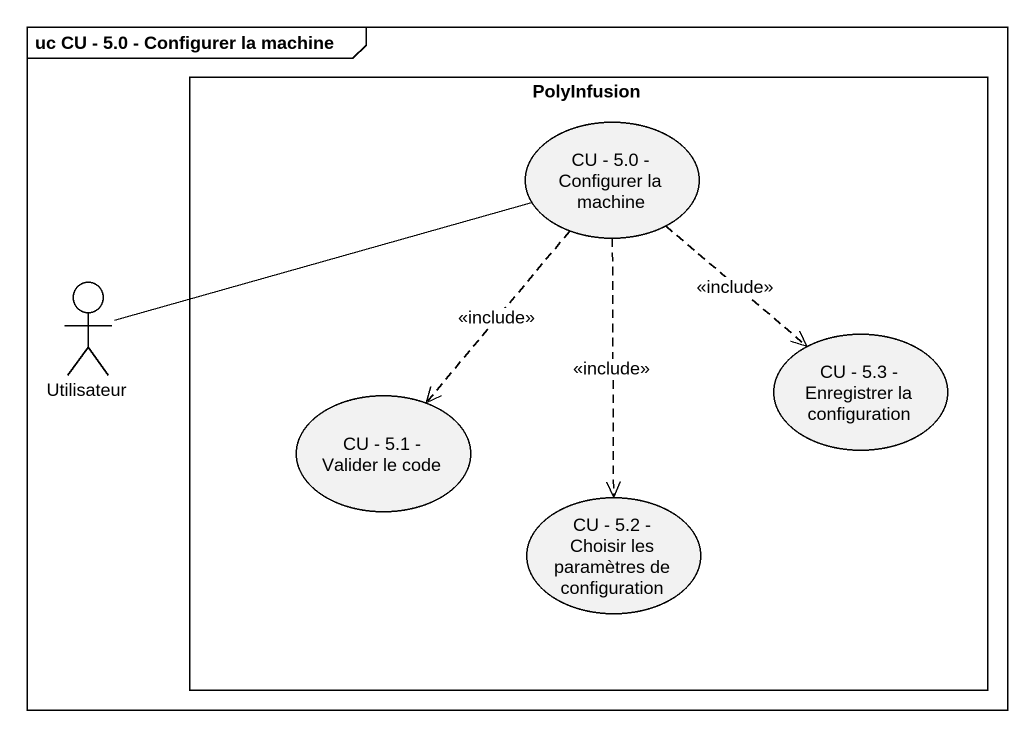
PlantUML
@startuml
mainframe uc CU - 5.0 - Configurer la machine
rectangle PolyInfusion {
  usecase "CU - 5.0 - Configurer la machine" as CU_5_0_Configurer_la_machine
  usecase "CU - 5.1 - Valider le code" as CU_5_1_Valider_le_code
  usecase "CU - 5.3 - Enregistrer la configuration" as CU_5_3_Enregistrer_la
  usecase "CU - 5.2 - Choisir les paramètres de configuration" as CU_5_2_Choisir_les
}
actor Utilisateur
CU_5_0_Configurer_la_machine ..> CU_5_1_Valider_le_code : <<include>>
CU_5_0_Configurer_la_machine ..> CU_5_3_Enregistrer_la : <<include>>
CU_5_0_Configurer_la_machine ..> CU_5_2_Choisir_les : <<include>>
Utilisateur -right- CU_5_0_Configurer_la_machine
@enduml
